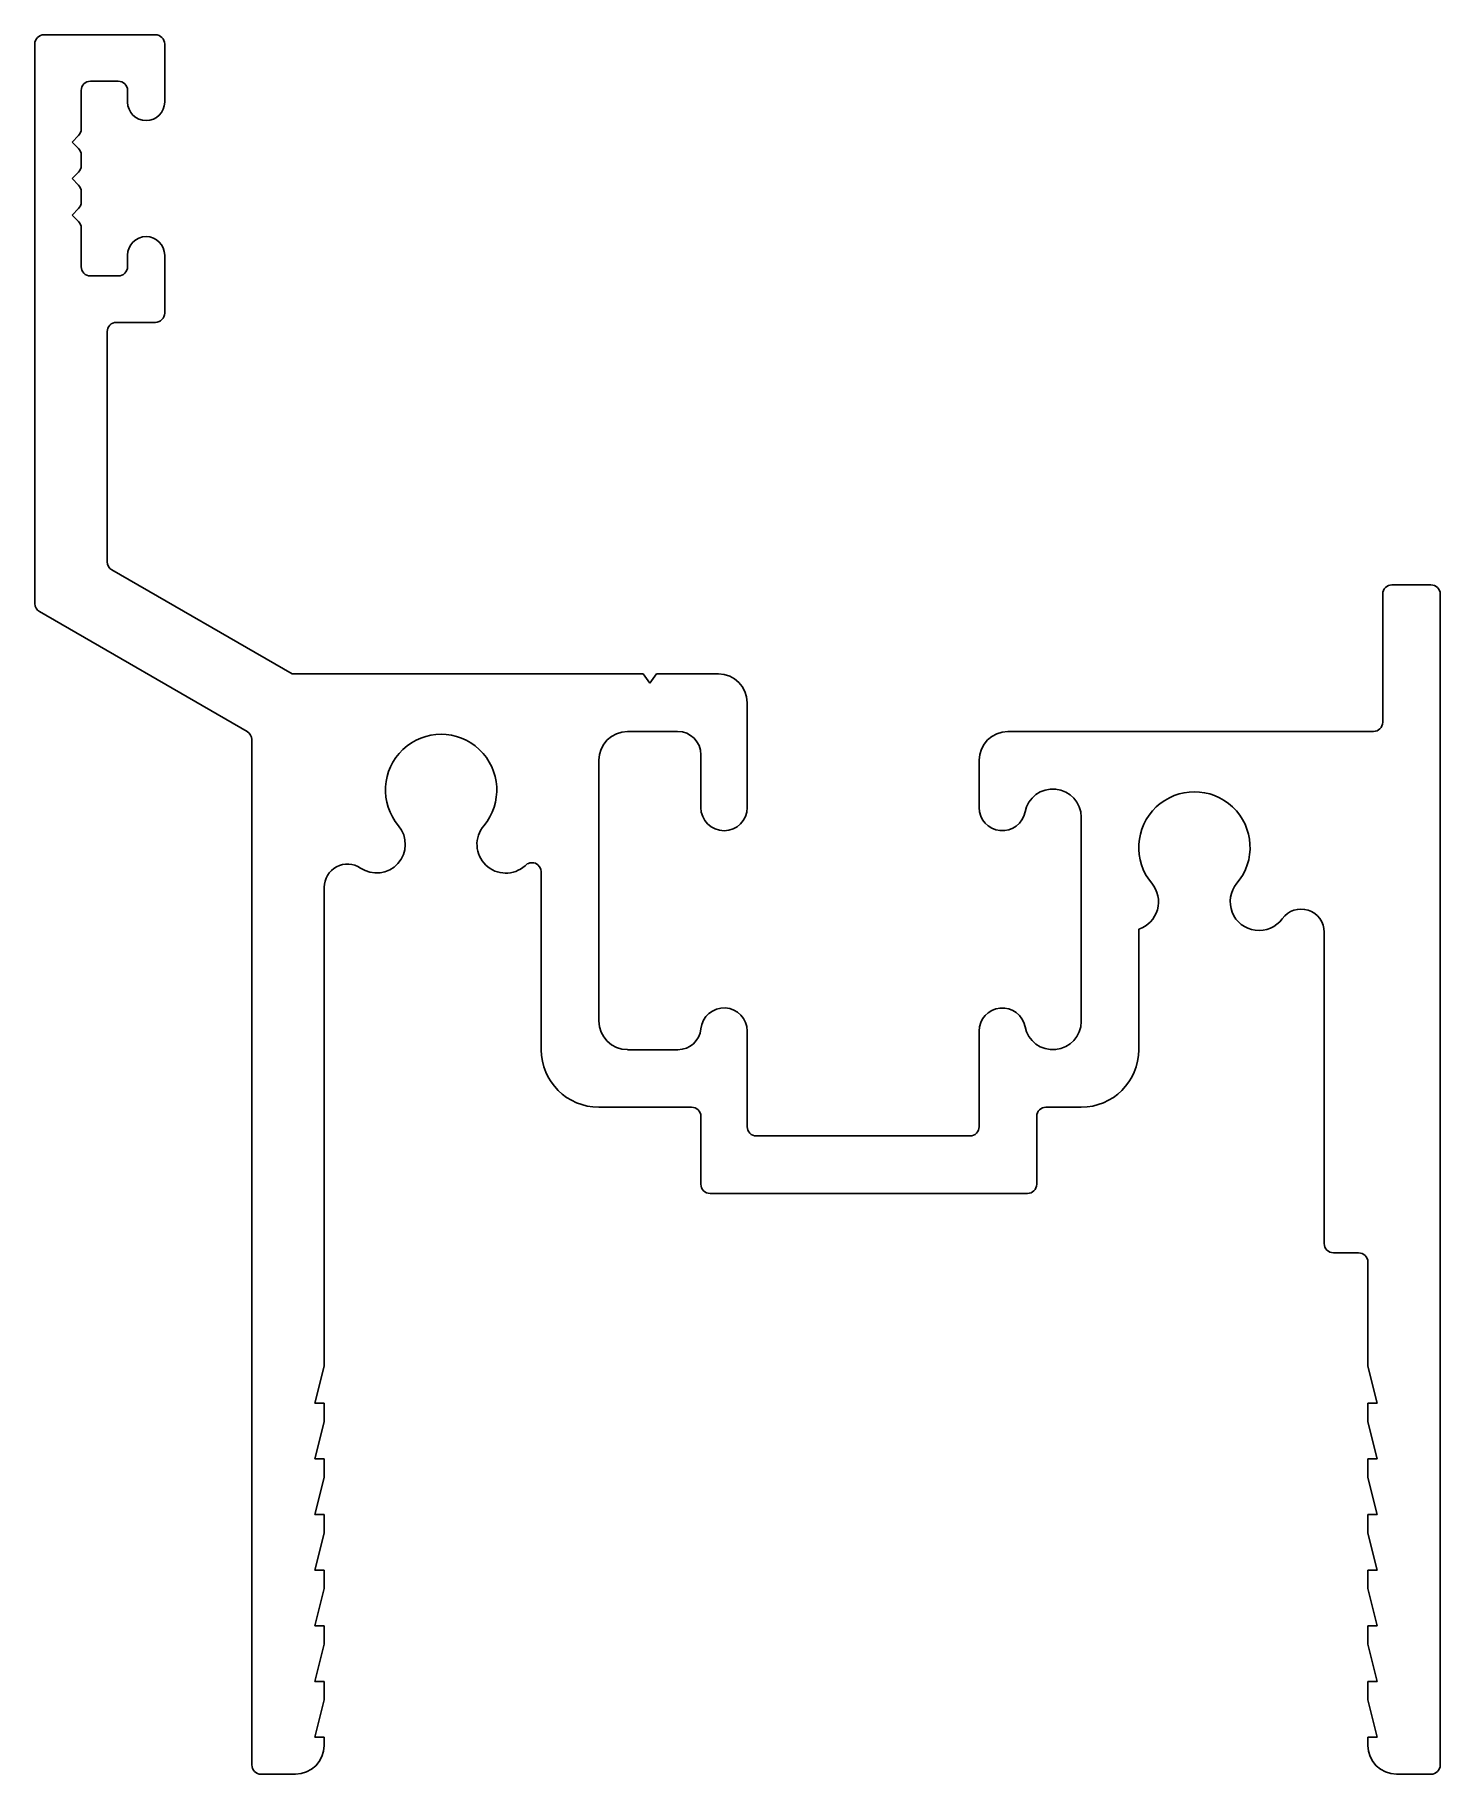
# Model space of a CAD drawing. Extents: x 5.2 to 43.7, y 3.1 to 50.7.
import ezdxf

# ---------------------------------------------------------------- set-up
doc = ezdxf.new("R2010")
doc.units = 0
doc.layers.get('0').update_dxf_attribs({"linetype": 'CONTINUOUS'})

msp = doc.modelspace()

# ---------------------------------------------------------------- linework, layer by layer
for p, q in [((5.471, 50.705), (8.519, 50.705)), ((5.217, 35.131), (5.217, 50.451)), ((8.773, 50.451), (8.773, 48.863)), ((6.487, 49.181), (6.487, 48.121)), ((7.503, 49.435), (6.741, 49.435)), ((7.757, 48.863), (7.757, 49.181)), ((6.414, 47.944), (6.237, 47.768)), ((6.237, 47.768), (6.414, 47.591)), ((6.487, 47.414), (6.487, 47.121)), ((6.414, 46.945), (6.237, 46.768)), ((6.237, 46.768), (6.414, 46.591)), ((6.487, 46.414), (6.487, 46.121)), ((6.414, 45.945), (6.237, 45.768)), ((6.237, 45.768), (6.414, 45.591)), ((6.487, 45.414), (6.487, 44.355)), ((7.757, 44.355), (7.757, 44.672)), ((8.773, 44.672), (8.773, 43.085)), ((6.741, 44.101), (7.503, 44.101)), ((7.198, 42.577), (7.198, 36.275)), ((8.519, 42.831), (7.452, 42.831)), ((7.324, 36.056), (12.263, 33.204)), ((42.123, 31.883), (42.123, 35.389)), ((42.377, 35.643), (43.444, 35.643)), ((43.698, 35.389), (43.698, 3.334)), ((11.033, 31.626), (5.344, 34.911)), ((12.263, 33.204), (21.872, 33.204)), ((21.872, 33.204), (22.057, 32.95)), ((22.057, 32.95), (22.242, 33.204)), ((22.242, 33.204), (23.937, 33.204)), ((24.724, 32.417), (24.724, 29.547)), ((22.819, 31.629), (21.447, 31.629)), ((31.861, 31.629), (41.869, 31.629)), ((11.16, 3.334), (11.16, 31.406)), ((23.454, 29.547), (23.454, 30.994)), ((20.66, 30.842), (20.66, 23.705)), ((31.074, 29.547), (31.074, 30.842)), ((33.868, 23.692), (33.868, 29.28)), ((19.085, 22.917), (19.085, 27.783)), ((13.142, 27.363), (13.142, 14.256)), ((35.443, 26.218), (35.443, 22.917)), ((40.523, 17.609), (40.523, 26.132)), ((24.724, 23.425), (24.724, 21.342)), ((31.074, 21.342), (31.074, 23.425)), ((21.447, 22.917), (22.825, 22.917)), ((23.2, 21.342), (20.66, 21.342)), ((23.454, 19.234), (23.454, 21.088)), ((24.724, 21.342), (24.724, 20.809)), ((31.074, 20.809), (31.074, 21.342)), ((32.649, 21.088), (32.649, 19.234)), ((33.868, 21.342), (32.903, 21.342)), ((24.978, 20.555), (30.82, 20.555)), ((32.395, 18.98), (23.708, 18.98)), ((41.463, 17.355), (40.777, 17.355)), ((41.717, 14.256), (41.717, 17.101)), ((13.142, 14.256), (12.888, 13.24)), ((41.971, 13.24), (41.717, 14.256)), ((12.888, 13.24), (13.142, 13.24)), ((13.142, 13.24), (13.142, 12.732)), ((41.717, 12.732), (41.717, 13.24)), ((41.717, 13.24), (41.971, 13.24)), ((13.142, 12.732), (12.888, 11.716)), ((41.971, 11.716), (41.717, 12.732)), ((12.888, 11.716), (13.142, 11.716)), ((13.142, 11.716), (13.142, 11.208)), ((41.717, 11.208), (41.717, 11.716)), ((41.717, 11.716), (41.971, 11.716)), ((13.142, 11.208), (12.888, 10.192)), ((41.971, 10.192), (41.717, 11.208)), ((12.888, 10.192), (13.142, 10.192)), ((13.142, 10.192), (13.142, 9.684)), ((41.717, 9.684), (41.717, 10.192)), ((41.717, 10.192), (41.971, 10.192)), ((13.142, 9.684), (12.888, 8.668)), ((41.971, 8.668), (41.717, 9.684)), ((12.888, 8.668), (13.142, 8.668)), ((13.142, 8.668), (13.142, 8.16)), ((41.717, 8.16), (41.717, 8.668)), ((41.717, 8.668), (41.971, 8.668)), ((13.142, 8.16), (12.888, 7.144)), ((41.971, 7.144), (41.717, 8.16)), ((12.888, 7.144), (13.142, 7.144)), ((13.142, 7.144), (13.142, 6.636)), ((41.717, 6.636), (41.717, 7.144)), ((41.717, 7.144), (41.971, 7.144)), ((13.142, 6.636), (12.888, 5.62)), ((41.971, 5.62), (41.717, 6.636)), ((12.888, 5.62), (13.142, 5.62)), ((13.142, 5.62), (13.142, 5.112)), ((41.717, 5.112), (41.717, 5.62)), ((41.717, 5.62), (41.971, 5.62)), ((13.142, 5.112), (12.888, 4.096)), ((41.971, 4.096), (41.717, 5.112)), ((12.888, 4.096), (13.142, 4.096)), ((13.142, 4.096), (13.142, 3.867)), ((41.717, 3.867), (41.717, 4.096)), ((41.717, 4.096), (41.971, 4.096)), ((12.354, 3.08), (11.414, 3.08)), ((43.444, 3.08), (42.504, 3.08))]:
    msp.add_line(p, q)
for centre, radius, start, end in [((5.471, 50.451), 0.254, 90, 180), ((8.519, 50.451), 0.254, 0, 90), ((6.741, 49.181), 0.254, 90, 180), ((7.503, 49.181), 0.254, 0, 90), ((8.265, 48.863), 0.508, 180, 0), ((6.237, 48.121), 0.25, 315, 360), ((6.237, 47.414), 0.25, 360, 45), ((6.237, 47.121), 0.25, 315, 360), ((6.237, 46.414), 0.25, 0, 45), ((6.237, 46.121), 0.25, 315, 0), ((6.237, 45.414), 0.25, 0, 45), ((8.265, 44.672), 0.508, 0, 180), ((6.741, 44.355), 0.254, 180, 270), ((7.503, 44.355), 0.254, 270, 0), ((8.519, 43.085), 0.254, 270, 0), ((7.452, 42.577), 0.254, 90, 180), ((7.452, 36.275), 0.254, 180, 239.8247), ((42.377, 35.389), 0.254, 90, 180), ((43.444, 35.389), 0.254, 0, 90), ((5.471, 35.131), 0.254, 180, 240), ((23.937, 32.417), 0.787, 0, 90), ((10.906, 31.406), 0.254, 0, 60), ((16.342, 30.029), 1.524, 319.919, 220.104), ((21.447, 30.842), 0.787, 90, 180), ((22.819, 30.994), 0.635, 0, 90), ((31.861, 30.842), 0.787, 90, 180), ((41.869, 31.883), 0.254, 270, 0), ((33.093, 29.28), 0.775, 0, 169.0935), ((24.089, 29.547), 0.635, 180, 0), ((31.709, 29.547), 0.635, 180, 349.0935), ((36.967, 28.454), 1.524, 319.896, 220.104), ((14.574, 28.541), 0.787, 235.9864, 40.0421), ((18.114, 28.541), 0.79, 140.0584, 311.9895), ((13.777, 27.363), 0.635, 55.8512, 180), ((18.831, 27.783), 0.254, 360, 137.9375), ((35.198, 26.966), 0.787, 288.089, 40.0421), ((38.735, 26.966), 0.787, 139.9579, 324.0643), ((39.888, 26.132), 0.635, 360, 144.1927), ((24.089, 23.425), 0.635, 360, 174.2608), ((31.709, 23.425), 0.635, 10.9064, 180.0002), ((21.447, 23.705), 0.787, 180, 270), ((22.825, 23.552), 0.635, 270, 354.2608), ((33.093, 23.692), 0.775, 190.9066, 360), ((20.66, 22.917), 1.575, 180, 270), ((33.868, 22.917), 1.575, 270, 0), ((23.2, 21.088), 0.254, 0, 90), ((32.903, 21.088), 0.254, 90, 180), ((24.978, 20.809), 0.254, 180, 270), ((30.82, 20.809), 0.254, 270, 0), ((23.708, 19.234), 0.254, 180, 270), ((32.395, 19.234), 0.254, 270, 0), ((40.777, 17.609), 0.254, 180, 270), ((41.463, 17.101), 0.254, 0, 90), ((12.354, 3.867), 0.787, 270, 360), ((42.504, 3.867), 0.787, 180, 270), ((11.414, 3.334), 0.254, 180, 270), ((43.444, 3.334), 0.254, 270, 0)]:
    msp.add_arc(centre, radius, start, end)

doc.saveas('drawing.dxf')
